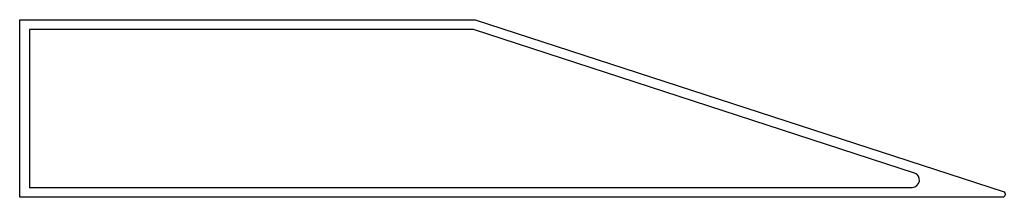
# Model space of a CAD drawing. Extents: x 810 to 910, y 590 to 608.
import ezdxf

# ---------------------------------------------------------------- set-up
doc = ezdxf.new("R2010")
doc.units = 0
doc.layers.get('0').update_dxf_attribs({"linetype": 'CONTINUOUS'})

msp = doc.modelspace()

# ---------------------------------------------------------------- linework, layer by layer
for points in [[(909.43, 589.82), (809.72, 589.82), (809.72, 607.82), (855.92, 607.82), (909.52, 590.41, -0.854081)], [(855.76, 606.82), (810.72, 606.82), (810.72, 590.82), (900.27, 590.82, 0.854081), (900.5, 592.28)]]:
    msp.add_lwpolyline(points, format="xyb", close=True)

doc.saveas('drawing.dxf')
